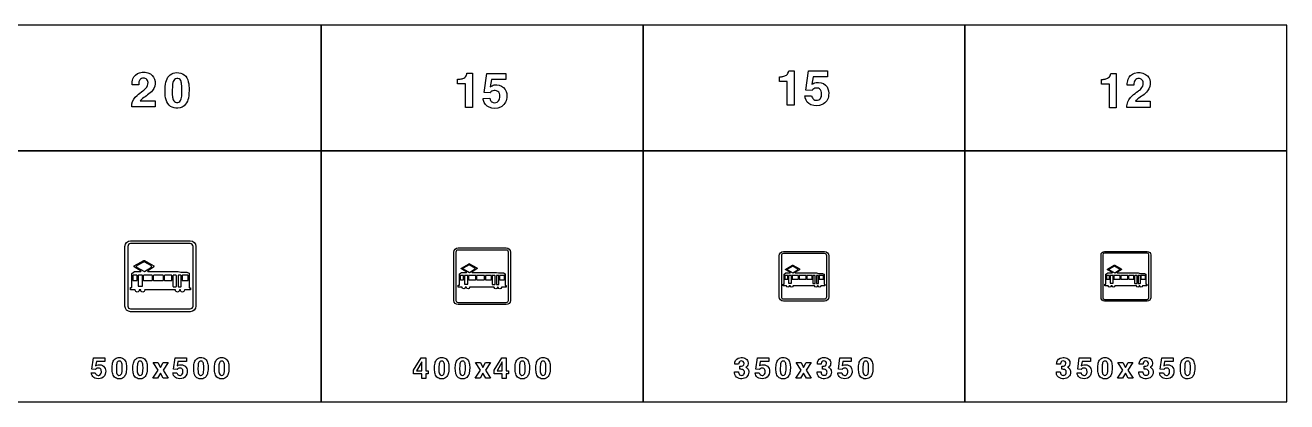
# Model space of a CAD drawing. Extents: x 0 to 18160, y 0 to 2655.
# Drawn here: x 9262 to 18160, y 0 to 2655 of the extents above; entities that cross this region are included whole.
import ezdxf

# ---------------------------------------------------------------- set-up
doc = ezdxf.new("R2010")
doc.units = 0
doc.header["$MEASUREMENT"] = 0

msp = doc.modelspace()

# ---------------------------------------------------------------- linework, layer by layer
for points in [[(9080, 1770), (11350, 1770), (11350, 2655), (9080, 2655)], [(11350, 1770), (13620, 1770), (13620, 2655), (11350, 2655)], [(13620, 1770), (15890, 1770), (15890, 2655), (13620, 2655)], [(15890, 1770), (18160, 1770), (18160, 2655), (15890, 2655)], [(9080, 0), (11350, 0), (11350, 1770), (9080, 1770)], [(11350, 0), (13620, 0), (13620, 1770), (11350, 1770)], [(13620, 0), (15890, 0), (15890, 1770), (13620, 1770)], [(15890, 0), (18160, 0), (18160, 1770), (15890, 1770)], [(10198.2, 221.797), (10163.1, 276.346), (10197.9, 276.346), (10216.2, 242.294), (10234.9, 276.346), (10269, 276.346), (10233.5, 222.318), (10270, 166.299), (10235.4, 166.299), (10215.6, 202.389), (10195.2, 166.299), (10161, 166.299)], [(12001, 222.096), (12055.2, 309.963), (12087.1, 309.963), (12087.1, 219.229), (12103.3, 219.229), (12103.3, 196.409), (12087.1, 196.409), (12087.1, 165.058), (12058.6, 165.058), (12058.6, 196.409), (12001, 196.409)], [(12058.6, 280.769), (12022.6, 219.229), (12058.6, 219.229)], [(12472.5, 221.797), (12437.4, 276.346), (12472.2, 276.347), (12490.5, 242.294), (12509.2, 276.347), (12543.3, 276.347), (12507.8, 222.318), (12544.3, 166.299), (12509.7, 166.299), (12489.9, 202.389), (12469.5, 166.299), (12435.3, 166.299)], [(12569, 222.114), (12623.3, 309.981), (12655.1, 309.981), (12655.1, 219.246), (12671.3, 219.246), (12671.3, 196.427), (12655.1, 196.427), (12655.1, 165.076), (12626.6, 165.076), (12626.6, 196.427), (12569, 196.427)], [(12626.6, 280.787), (12590.6, 219.246), (12626.6, 219.246)], [(14734.2, 221.783), (14699.1, 276.333), (14733.9, 276.333), (14752.1, 242.281), (14770.8, 276.333), (14805, 276.333), (14769.4, 222.304), (14806, 166.285), (14771.4, 166.285), (14751.6, 202.375), (14731.2, 166.285), (14697, 166.285)], [(17004.2, 221.783), (16969.1, 276.333), (17003.9, 276.333), (17022.1, 242.281), (17040.8, 276.333), (17075, 276.333), (17039.4, 222.304), (17076, 166.285), (17041.4, 166.285), (17021.6, 202.375), (17001.2, 166.285), (16967, 166.285)]]:
    msp.add_lwpolyline(points, close=True)
for points in [[(10012.9, 2078.85, -0.0640343), (10014.2, 2099.78, -0.161687), (10050, 2160.33, -0.0283718), (10091.8, 2192.71, 0.0545111), (10112.7, 2210.64, 0.192461), (10127.7, 2250.18, 0.234238), (10114.1, 2276.56, 0.196223), (10088.8, 2281.34, 0.252425), (10066.8, 2264.16, 0.0856617), (10062.7, 2247.14, 0.0202329), (10062, 2235.45), (10015.3, 2235.45, -0.0983795), (10021.4, 2276.76, -0.245047), (10067.6, 2319.89, -0.207102), (10144.5, 2311.55, -0.233443), (10177, 2259.22, -0.20961), (10158.8, 2195.04, -0.0785124), (10124.9, 2163.57, 0.0107372), (10089.1, 2137.78, 0.0665092), (10073.2, 2121.74), (10177.7, 2121.74), (10177.7, 2078.85)], [(10247.9, 2191.49, -0.0563084), (10253.9, 2254.32, -0.130301), (10276.1, 2298.12, -0.174843), (10317.9, 2319.53, -0.147552), (10371, 2312.9, -0.192146), (10407.8, 2269.73, -0.0833996), (10417.1, 2212.7, -0.0545507), (10412.1, 2141.92, -0.116773), (10393, 2097.85, -0.221099), (10338.1, 2070.16, -0.162564), (10286.7, 2082.68, -0.174743), (10255.4, 2128.1, -0.0640867), (10247.9, 2186.79)], [(12310.9, 2274.45), (12324.1, 2274.45, 0.0261527), (12330.1, 2275.12, 0.0824327), (12354.9, 2282.34, 0.211118), (12374.9, 2306.08, 0.0230957), (12377.6, 2315.99), (12415.7, 2315.99), (12415.7, 2074.01), (12367.1, 2074.01), (12367.1, 2241.03), (12310.9, 2241.03)], [(12491, 2139), (12538, 2140.78, 0.0452719), (12544.4, 2124.55, 0.0567733), (12549.1, 2117.67, 0.070207), (12553.5, 2114.2, 0.264984), (12589.6, 2112.3, 0.20748), (12607, 2135.41, 0.147389), (12605.8, 2173.44, 0.308532), (12576.4, 2194.85, 0.215743), (12546.7, 2184.62, 0.028781), (12541.3, 2178.38), (12498.7, 2180.39), (12516.5, 2315.07), (12650.5, 2315.07), (12650.5, 2273.2), (12550.1, 2273.2), (12541.1, 2221.19, -0.0211252), (12554.1, 2228.73, -0.121371), (12587.4, 2234.58, -0.244671), (12647.2, 2202.63, -0.173069), (12658.8, 2143.5, -0.256779), (12613.6, 2077.51, -0.199585), (12534, 2076.44, -0.245625), (12493.7, 2125.34, -0.0170062)], [(14580.9, 2291.94), (14594.1, 2291.94, 0.0261527), (14600.1, 2292.61, 0.0824327), (14624.9, 2299.84, 0.211118), (14644.9, 2323.58, 0.0230957), (14647.6, 2333.49), (14685.7, 2333.49), (14685.7, 2091.51), (14637.1, 2091.51), (14637.1, 2258.53), (14580.9, 2258.53)], [(14761, 2156.5), (14808, 2158.28, 0.0452719), (14814.4, 2142.04, 0.0567733), (14819.1, 2135.17, 0.070207), (14823.5, 2131.7, 0.264984), (14859.6, 2129.8, 0.20748), (14877, 2152.9, 0.147389), (14875.8, 2190.94, 0.308532), (14846.4, 2212.34, 0.215743), (14816.7, 2202.11, 0.028781), (14811.3, 2195.87), (14768.7, 2197.89), (14786.5, 2332.56), (14920.5, 2332.56), (14920.5, 2290.7), (14820.1, 2290.7), (14811.1, 2238.69, -0.0211252), (14824, 2246.23, -0.121371), (14857.4, 2252.07, -0.244671), (14917.2, 2220.12, -0.173069), (14928.7, 2161, -0.256779), (14883.6, 2095.01, -0.199585), (14804, 2093.94, -0.245625), (14763.7, 2142.83, -0.0170062)], [(16852.4, 2273.43), (16865.5, 2273.43, 0.0261527), (16871.5, 2274.1, 0.0824327), (16896.4, 2281.32, 0.211118), (16916.4, 2305.06, 0.0230957), (16919, 2314.97), (16957.1, 2314.97), (16957.1, 2072.99), (16908.5, 2072.99), (16908.5, 2240.01), (16852.4, 2240.01)], [(17032.5, 2075.98, -0.0640343), (17033.8, 2096.92, -0.161687), (17069.6, 2157.46, -0.0283718), (17111.4, 2189.85, 0.0545111), (17132.3, 2207.78, 0.192461), (17147.3, 2247.31, 0.234238), (17133.7, 2273.69, 0.196223), (17108.4, 2278.47, 0.252425), (17086.4, 2261.29, 0.0856617), (17082.3, 2244.27, 0.0202329), (17081.6, 2232.58), (17034.9, 2232.58, -0.0983795), (17041, 2273.89, -0.245047), (17087.1, 2317.02, -0.207102), (17164.1, 2308.69, -0.233443), (17196.6, 2256.36, -0.20961), (17178.4, 2192.18, -0.0785124), (17144.5, 2160.7, 0.0107372), (17108.7, 2134.91, 0.0665092), (17092.8, 2118.88), (17197.3, 2118.88), (17197.3, 2075.98)], [(10299.2, 2160.96, 0.0124589), (10299.8, 2154.64, 0.0668192), (10305.4, 2129.25, 0.615362), (10356.3, 2123.64, 0.0726881), (10361.7, 2136.67, 0.0588562), (10366.4, 2173.95, 0.0389037), (10364.8, 2240.94, 0.084671), (10358.2, 2264.28, 0.156013), (10346.8, 2276.44, 0.143208), (10331, 2279.4, 0.172584), (10315.3, 2273.2, 0.132565), (10305.3, 2257.64, 0.0498315), (10300.8, 2235.92, 0.0368731)], [(10005, 634.997, -0.414213), (9965, 674.997), (9965, 1095, -0.414213), (10005, 1135), (10425, 1135, -0.414213), (10465, 1095), (10465, 674.997, -0.414213), (10425, 634.997)], [(10005, 654.997), (10425, 654.997, 0.414213), (10445, 674.997), (10445, 1095, 0.414213), (10425, 1115), (10005, 1115, 0.414213), (9985, 1095), (9985, 674.997, 0.414213)], [(12315, 684.997, -0.414213), (12285, 714.997), (12285, 1055, -0.414213), (12315, 1085), (12655, 1085, -0.414213), (12685, 1055), (12685, 714.997, -0.414213), (12655, 684.997)], [(12315, 699.997), (12655, 699.997, 0.414213), (12670, 714.997), (12670, 1055, 0.414213), (12655, 1070), (12315, 1070, 0.414213), (12300, 1055), (12300, 714.997, 0.414213)], [(10079.5, 921.659), (10031, 950.304, -0.5774), (10031.1, 957.589), (10099, 995.875, -0.265791), (10103.1, 995.875), (10168.1, 958.019, -0.560319), (10168.2, 950.732), (10123.2, 921.944), (10126, 919.018), (10339.7, 919.018), (10359.6, 913.733), (10402.2, 913.733), (10417.8, 907.589), (10417.8, 804.162), (10426.2, 804.162), (10426.2, 789.018), (10384, 789.018, -0.0302898), (10384.1, 787.304, -1), (10356.3, 787.304, -0.0302898), (10356.5, 789.018), (10349.2, 789.018, -0.0302898), (10349.3, 787.304, -1), (10321.6, 787.304, -0.0302898), (10321.7, 789.018), (10104, 789.018, -0.0302898), (10104.1, 787.304, -1), (10076.3, 787.304, -0.0302898), (10076.5, 789.018), (10065.6, 789.018, -0.0302898), (10065.6, 787.304, -1), (10038.1, 787.304, -0.0302898), (10038.2, 789.018), (10003.7, 789.018), (10003.7, 805.732), (10014, 805.732), (10014, 905.162), (10032.6, 919.018), (10076.8, 919.018)], [(10047.5, 949.732), (10103.3, 919.162), (10151.3, 950.018, 0.560241), (10151.1, 957.304), (10101, 986.447), (10047.5, 957.304, 0.592499)], [(14610, 709.997, -0.414213), (14580, 739.997), (14580, 1030, -0.414213), (14610, 1060), (14900, 1060, -0.414213), (14930, 1030), (14930, 739.997, -0.414213), (14900, 709.997)], [(14610, 724.997), (14900, 724.997, 0.414213), (14915, 739.997), (14915, 1030, 0.414213), (14900, 1045), (14610, 1045, 0.414213), (14595, 1030), (14595, 739.997, 0.414213)], [(16874, 709.997, -0.414213), (16850, 733.997), (16850, 1036, -0.414213), (16874, 1060), (17176, 1060, -0.414213), (17200, 1036), (17200, 733.997, -0.414213), (17176, 709.997)], [(16874, 721.997), (17176, 721.997, 0.414213), (17188, 733.997), (17188, 1036, 0.414213), (17176, 1048), (16874, 1048, 0.414213), (16862, 1036), (16862, 733.997, 0.414213)], [(10023.3, 891.903, 0.413727), (10020.5, 889.048), (10020.5, 857.743, 0.413683), (10023.3, 854.888), (10048.6, 854.888, 0.413707), (10051.5, 857.743), (10051.5, 889.048, 0.413703), (10048.6, 891.903)], [(10060.6, 891.903, 0.413704), (10057.7, 889.048), (10057.7, 817.634, 0.41367), (10060.6, 814.779), (10085.6, 814.779, 0.413694), (10088.5, 817.634), (10088.5, 889.048, 0.41368), (10085.6, 891.903)], [(10094.5, 857.743, 0.413699), (10097.3, 854.888), (10156, 854.888, 0.413667), (10158.8, 857.743), (10158.8, 889.048, 0.413687), (10156, 891.903), (10097.3, 891.903, 0.413679), (10094.5, 889.048)], [(10165.1, 857.743, 0.413696), (10168, 854.888), (10233.6, 854.888, 0.413665), (10236.5, 857.743), (10236.5, 889.048, 0.413685), (10233.6, 891.903), (10168, 891.903, 0.413676), (10165.1, 889.048)], [(10242.6, 857.743, 0.413704), (10245.5, 854.888), (10294, 854.888, 0.413669), (10296.8, 857.743), (10296.8, 889.048, 0.41369), (10294, 891.903), (10245.5, 891.903, 0.413684), (10242.6, 889.048)], [(10325.2, 811.435, 0.413688), (10328.1, 814.289), (10328.1, 889.048, 0.413706), (10325.2, 891.903), (10306.2, 891.903, 0.413678), (10303.3, 889.048), (10303.3, 814.289, 0.413716), (10306.2, 811.435)], [(10358.5, 811.435, 0.413694), (10361.3, 814.289), (10361.3, 889.048, 0.413717), (10358.5, 891.903), (10342.7, 891.903, 0.413685), (10339.8, 889.048), (10339.8, 814.289, 0.413726), (10342.7, 811.435)], [(10370.5, 891.903, 0.413711), (10367.6, 889.048), (10367.6, 857.743, 0.413691), (10370.5, 854.888), (10408.6, 854.888, 0.413694), (10411.5, 857.743), (10411.5, 889.048, 0.413674), (10408.6, 891.903)], [(12376.6, 914.348), (12337.7, 937.264, -0.5774), (12337.8, 943.092), (12392.1, 973.721, -0.265791), (12395.4, 973.721), (12447.4, 943.436, -0.560319), (12447.5, 937.606), (12411.6, 914.576), (12413.7, 912.235), (12584.8, 912.235), (12600.7, 908.007), (12634.7, 908.007), (12647.3, 903.092), (12647.3, 820.35), (12653.9, 820.35), (12653.9, 808.235), (12620.2, 808.235, -0.0302898), (12620.2, 806.864, -1), (12598.1, 806.864, -0.0302898), (12598.2, 808.235), (12592.3, 808.235, -0.0302898), (12592.5, 806.864, -1), (12570.3, 806.864, -0.0302898), (12570.4, 808.235), (12396.1, 808.235, -0.0302898), (12396.2, 806.864, -1), (12374.1, 806.864, -0.0302898), (12374.2, 808.235), (12365.5, 808.235, -0.0302898), (12365.5, 806.864, -1), (12343.4, 806.864, -0.0302898), (12343.5, 808.235), (12316, 808.235), (12316, 821.606), (12324.1, 821.606), (12324.1, 901.15), (12339.1, 912.235), (12374.4, 912.235)], [(12331.7, 890.543, 0.413727), (12329.4, 888.259), (12329.4, 863.215, 0.413683), (12331.7, 860.931), (12351.9, 860.931, 0.413707), (12354.1, 863.215), (12354.1, 888.259, 0.413703), (12351.9, 890.543)], [(12351, 936.806), (12395.7, 912.35), (12434.1, 937.035, 0.560241), (12433.8, 942.864), (12393.7, 966.178), (12351, 942.864, 0.592499)], [(12361.5, 890.543, 0.413704), (12359.2, 888.259), (12359.2, 831.128, 0.41367), (12361.5, 828.844), (12381.5, 828.844, 0.413694), (12383.8, 831.128), (12383.8, 888.259, 0.41368), (12381.5, 890.543)], [(12388.6, 863.215, 0.413699), (12390.9, 860.931), (12437.8, 860.931, 0.413667), (12440.1, 863.215), (12440.1, 888.259, 0.413687), (12437.8, 890.543), (12390.9, 890.543, 0.413679), (12388.6, 888.259)], [(12445.1, 863.215, 0.413696), (12447.4, 860.931), (12499.9, 860.931, 0.413665), (12502.2, 863.215), (12502.2, 888.259, 0.413685), (12499.9, 890.543), (12447.4, 890.543, 0.413676), (12445.1, 888.259)], [(12507, 863.215, 0.413704), (12509.3, 860.931), (12548.2, 860.931, 0.413669), (12550.4, 863.215), (12550.4, 888.259, 0.41369), (12548.2, 890.543), (12509.3, 890.543, 0.413684), (12507, 888.259)], [(12573.2, 826.169, 0.413688), (12575.5, 828.452), (12575.5, 888.259, 0.413706), (12573.2, 890.543), (12557.9, 890.543, 0.413678), (12555.7, 888.259), (12555.7, 828.452, 0.413716), (12557.9, 826.169)], [(12599.8, 826.169, 0.413694), (12602.1, 828.452), (12602.1, 888.259, 0.413717), (12599.8, 890.543), (12587.1, 890.543, 0.413685), (12584.8, 888.259), (12584.8, 828.452, 0.413726), (12587.1, 826.169)], [(12609.3, 890.543, 0.413711), (12607.1, 888.259), (12607.1, 863.215, 0.413691), (12609.3, 860.931), (12639.8, 860.931, 0.413694), (12642.1, 863.215), (12642.1, 888.259, 0.413674), (12639.8, 890.543)], [(14660.2, 910.702), (14626.1, 930.754, -0.5774), (14626.2, 935.853), (14673.7, 962.654, -0.265791), (14676.6, 962.654), (14722.1, 936.154, -0.560319), (14722.2, 931.053), (14690.8, 910.902), (14692.7, 908.853), (14842.3, 908.853), (14856.2, 905.154), (14886, 905.154), (14897, 900.853), (14897, 828.454), (14902.8, 828.454), (14902.8, 817.853), (14873.3, 817.853, -0.0302898), (14873.3, 816.654, -1), (14853.9, 816.654, -0.0302898), (14854, 817.853), (14848.9, 817.853, -0.0302898), (14849, 816.654, -1), (14829.6, 816.654, -0.0302898), (14829.7, 817.853), (14677.2, 817.853, -0.0302898), (14677.3, 816.654, -1), (14657.9, 816.654, -0.0302898), (14658, 817.853), (14650.4, 817.853, -0.0302898), (14650.4, 816.654, -1), (14631.1, 816.654, -0.0302898), (14631.2, 817.853), (14607.1, 817.853), (14607.1, 829.553), (14614.2, 829.553), (14614.2, 899.154), (14627.3, 908.853), (14658.3, 908.853)], [(14620.9, 889.873, 0.413727), (14618.9, 887.875), (14618.9, 865.961, 0.413683), (14620.9, 863.963), (14638.5, 863.963, 0.413707), (14640.5, 865.961), (14640.5, 887.875, 0.413703), (14638.5, 889.873)], [(14637.7, 930.353), (14676.8, 908.954), (14710.4, 930.553, 0.560241), (14710.2, 935.654), (14675.1, 956.053), (14637.7, 935.654, 0.592499)], [(14646.9, 889.873, 0.413704), (14644.9, 887.875), (14644.9, 837.884, 0.41367), (14646.9, 835.886), (14664.4, 835.886, 0.413694), (14666.4, 837.884), (14666.4, 887.875, 0.41368), (14664.4, 889.873)], [(14670.7, 865.961, 0.413699), (14672.7, 863.963), (14713.7, 863.963, 0.413667), (14715.7, 865.961), (14715.7, 887.875, 0.413687), (14713.7, 889.873), (14672.7, 889.873, 0.413679), (14670.7, 887.875)], [(14720.1, 865.961, 0.413696), (14722.1, 863.963), (14768.1, 863.963, 0.413665), (14770.1, 865.961), (14770.1, 887.875, 0.413685), (14768.1, 889.873), (14722.1, 889.873, 0.413676), (14720.1, 887.875)], [(14774.3, 865.961, 0.413704), (14776.3, 863.963), (14810.3, 863.963, 0.413669), (14812.3, 865.961), (14812.3, 887.875, 0.41369), (14810.3, 889.873), (14776.3, 889.873, 0.413684), (14774.3, 887.875)], [(14832.2, 833.546, 0.413688), (14834.2, 835.544), (14834.2, 887.875, 0.413706), (14832.2, 889.873), (14818.9, 889.873, 0.413678), (14816.9, 887.875), (14816.9, 835.544, 0.413716), (14818.9, 833.546)], [(14855.4, 833.546, 0.413694), (14857.4, 835.544), (14857.4, 887.875, 0.413717), (14855.4, 889.873), (14844.4, 889.873, 0.413685), (14842.4, 887.875), (14842.4, 835.544, 0.413726), (14844.4, 833.546)], [(14863.8, 889.873, 0.413711), (14861.8, 887.875), (14861.8, 865.961, 0.413691), (14863.8, 863.963), (14890.5, 863.963, 0.413694), (14892.5, 865.961), (14892.5, 887.875, 0.413674), (14890.5, 889.873)], [(16930.2, 910.702), (16896.1, 930.754, -0.5774), (16896.2, 935.853), (16943.7, 962.654, -0.265791), (16946.6, 962.654), (16992.1, 936.154, -0.560319), (16992.2, 931.053), (16960.8, 910.902), (16962.7, 908.853), (17112.3, 908.853), (17126.2, 905.154), (17156, 905.154), (17167, 900.853), (17167, 828.454), (17172.8, 828.454), (17172.8, 817.853), (17143.3, 817.853, -0.0302898), (17143.3, 816.654, -1), (17123.9, 816.654, -0.0302898), (17124, 817.853), (17118.9, 817.853, -0.0302898), (17119, 816.654, -1), (17099.6, 816.654, -0.0302898), (17099.7, 817.853), (16947.2, 817.853, -0.0302898), (16947.3, 816.654, -1), (16927.9, 816.654, -0.0302898), (16928, 817.853), (16920.4, 817.853, -0.0302898), (16920.4, 816.654, -1), (16901.1, 816.654, -0.0302898), (16901.2, 817.853), (16877.1, 817.853), (16877.1, 829.553), (16884.2, 829.553), (16884.2, 899.154), (16897.3, 908.853), (16928.3, 908.853)], [(16890.9, 889.873, 0.413727), (16888.9, 887.875), (16888.9, 865.961, 0.413683), (16890.9, 863.963), (16908.5, 863.963, 0.413707), (16910.5, 865.961), (16910.5, 887.875, 0.413703), (16908.5, 889.873)], [(16907.7, 930.353), (16946.8, 908.954), (16980.4, 930.553, 0.560241), (16980.2, 935.654), (16945.1, 956.053), (16907.7, 935.654, 0.592499)], [(16916.9, 889.873, 0.413704), (16914.9, 887.875), (16914.9, 837.884, 0.41367), (16916.9, 835.886), (16934.4, 835.886, 0.413694), (16936.4, 837.884), (16936.4, 887.875, 0.41368), (16934.4, 889.873)], [(16940.7, 865.961, 0.413699), (16942.7, 863.963), (16983.7, 863.963, 0.413667), (16985.7, 865.961), (16985.7, 887.875, 0.413687), (16983.7, 889.873), (16942.7, 889.873, 0.413679), (16940.7, 887.875)], [(16990.1, 865.961, 0.413696), (16992.1, 863.963), (17038.1, 863.963, 0.413665), (17040.1, 865.961), (17040.1, 887.875, 0.413685), (17038.1, 889.873), (16992.1, 889.873, 0.413676), (16990.1, 887.875)], [(17044.3, 865.961, 0.413704), (17046.3, 863.963), (17080.3, 863.963, 0.413669), (17082.3, 865.961), (17082.3, 887.875, 0.41369), (17080.3, 889.873), (17046.3, 889.873, 0.413684), (17044.3, 887.875)], [(17102.2, 833.546, 0.413688), (17104.2, 835.544), (17104.2, 887.875, 0.413706), (17102.2, 889.873), (17088.9, 889.873, 0.413678), (17086.9, 887.875), (17086.9, 835.544, 0.413716), (17088.9, 833.546)], [(17125.4, 833.546, 0.413694), (17127.4, 835.544), (17127.4, 887.875, 0.413717), (17125.4, 889.873), (17114.4, 889.873, 0.413685), (17112.4, 887.875), (17112.4, 835.544, 0.413726), (17114.4, 833.546)], [(17133.8, 889.873, 0.413711), (17131.8, 887.875), (17131.8, 865.961, 0.413691), (17133.8, 863.963), (17160.5, 863.963, 0.413694), (17162.5, 865.961), (17162.5, 887.875, 0.413674), (17160.5, 889.873)], [(9727.75, 203.882), (9755.92, 204.948, 0.0452719), (9759.76, 195.209, 0.0567733), (9762.6, 191.086, 0.070207), (9765.26, 189, 0.264984), (9786.87, 187.863, 0.20748), (9797.32, 201.725, 0.147389), (9796.63, 224.545, 0.308532), (9779, 237.389, 0.215743), (9761.13, 231.251, 0.028781), (9757.91, 227.507), (9732.34, 228.716), (9743.03, 309.521), (9823.46, 309.521), (9823.46, 284.403), (9763.2, 284.403), (9757.82, 253.195, -0.0211252), (9765.57, 257.721, -0.121371), (9785.57, 261.228, -0.244671), (9821.44, 242.057, -0.173069), (9828.39, 206.583, -0.256779), (9801.28, 166.986, -0.199585), (9753.55, 166.346, -0.245625), (9729.38, 195.683, -0.0170062)], [(9874.18, 234.284, -0.0563084), (9877.8, 271.986, -0.130301), (9891.12, 298.265, -0.174843), (9916.22, 311.109, -0.147552), (9948.09, 307.128, -0.192146), (9970.17, 281.227, -0.0833996), (9975.72, 247.009, -0.0545507), (9972.71, 204.545, -0.116773), (9961.26, 178.099, -0.221099), (9928.35, 161.488, -0.162564), (9897.47, 169, -0.174743), (9878.7, 196.251, -0.0640867), (9874.23, 231.464)], [(9905.01, 215.967, 0.0124589), (9905.32, 212.175, 0.0668192), (9908.68, 196.938, 0.615362), (9939.23, 193.573, 0.0726881), (9942.5, 201.393, 0.0588562), (9945.32, 223.763, 0.0389037), (9944.34, 263.953, 0.084671), (9940.39, 277.957, 0.156013), (9933.51, 285.256, 0.143208), (9924.08, 287.033, 0.172584), (9914.63, 283.313, 0.132565), (9908.66, 273.976, 0.0498315), (9905.93, 260.943, 0.0368731)], [(10020.9, 234.284, -0.0563084), (10024.6, 271.986, -0.130301), (10037.9, 298.265, -0.174843), (10063, 311.109, -0.147552), (10094.8, 307.128, -0.192146), (10116.9, 281.227, -0.0833996), (10122.5, 247.009, -0.0545507), (10119.5, 204.545, -0.116773), (10108, 178.1, -0.221099), (10075.1, 161.488, -0.162564), (10044.2, 169, -0.174743), (10025.5, 196.251, -0.0640867), (10021, 231.464)], [(10051.8, 215.967, 0.0124589), (10052.1, 212.175, 0.0668192), (10055.4, 196.938, 0.615362), (10086, 193.573, 0.0726881), (10089.2, 201.393, 0.0588562), (10092.1, 223.763, 0.0389037), (10091.1, 263.953, 0.084671), (10087.1, 277.957, 0.156013), (10080.3, 285.256, 0.143208), (10070.8, 287.033, 0.172584), (10061.4, 283.313, 0.132565), (10055.4, 273.976, 0.0498315), (10052.7, 260.943, 0.0368731)], [(10303.3, 203.891), (10331.5, 204.957, 0.0452719), (10335.3, 195.218, 0.0567733), (10338.2, 191.095, 0.070207), (10340.8, 189.009, 0.264984), (10362.4, 187.872, 0.20748), (10372.9, 201.734, 0.147389), (10372.2, 224.554, 0.308532), (10354.6, 237.398, 0.215743), (10336.7, 231.26, 0.028781), (10333.5, 227.516), (10307.9, 228.725), (10318.6, 309.531), (10399, 309.531), (10399, 284.412), (10338.8, 284.412), (10333.4, 253.204, -0.0211252), (10341.1, 257.73, -0.121371), (10361.1, 261.237, -0.244671), (10397, 242.066, -0.173069), (10404, 206.592, -0.256779), (10376.8, 166.995, -0.199585), (10329.1, 166.355, -0.245625), (10304.9, 195.692, -0.0170062)], [(10449.7, 234.285, -0.0563084), (10453.4, 271.986, -0.130301), (10466.7, 298.266, -0.174843), (10491.8, 311.109, -0.147552), (10523.7, 307.128, -0.192146), (10545.7, 281.228, -0.0833996), (10551.3, 247.01, -0.0545507), (10548.3, 204.545, -0.116773), (10536.8, 178.1, -0.221099), (10503.9, 161.488, -0.162564), (10473, 169, -0.174743), (10454.3, 196.251, -0.0640867), (10449.8, 231.465)], [(10480.6, 215.967, 0.0124589), (10480.9, 212.175, 0.0668192), (10484.2, 196.939, 0.615362), (10514.8, 193.574, 0.0726881), (10518.1, 201.394, 0.0588562), (10520.9, 223.763, 0.0389037), (10519.9, 263.953, 0.084671), (10516, 277.957, 0.156013), (10509.1, 285.256, 0.143208), (10499.7, 287.033, 0.172584), (10490.2, 283.313, 0.132565), (10484.2, 273.976, 0.0498315), (10481.5, 260.943, 0.0368731)], [(10596.5, 234.275, -0.0563084), (10600.1, 271.977, -0.130301), (10613.4, 298.256, -0.174843), (10638.5, 311.1, -0.147552), (10670.4, 307.119, -0.192146), (10692.5, 281.218, -0.0833996), (10698, 247, -0.0545507), (10695, 204.536, -0.116773), (10683.6, 178.09, -0.221099), (10650.7, 161.479, -0.162564), (10619.8, 168.991, -0.174743), (10601, 196.242, -0.0640867), (10596.5, 231.455)], [(10627.3, 215.958, 0.0124589), (10627.6, 212.166, 0.0668192), (10631, 196.929, 0.615362), (10661.5, 193.564, 0.0726881), (10664.8, 201.384, 0.0588562), (10667.6, 223.754, 0.0389037), (10666.7, 263.943, 0.084671), (10662.7, 277.948, 0.156013), (10655.8, 285.247, 0.143208), (10646.4, 287.024, 0.172584), (10636.9, 283.304, 0.132565), (10631, 273.967, 0.0498315), (10628.2, 260.934, 0.0368731)], [(12148.5, 234.285, -0.0563084), (12152.1, 271.986, -0.130301), (12165.4, 298.266, -0.174843), (12190.5, 311.109, -0.147552), (12222.4, 307.128, -0.192146), (12244.5, 281.228, -0.0833996), (12250, 247.01, -0.0545507), (12247, 204.546, -0.116773), (12235.6, 178.1, -0.221099), (12202.7, 161.489, -0.162564), (12171.8, 169.001, -0.174743), (12153, 196.252, -0.0640867), (12148.5, 231.465)], [(12179.3, 215.967, 0.0124589), (12179.6, 212.176, 0.0668192), (12183, 196.939, 0.615362), (12213.5, 193.574, 0.0726881), (12216.8, 201.394, 0.0588562), (12219.6, 223.764, 0.0389037), (12218.6, 263.953, 0.084671), (12214.7, 277.958, 0.156013), (12207.8, 285.256, 0.143208), (12198.4, 287.034, 0.172584), (12188.9, 283.313, 0.132565), (12183, 273.977, 0.0498315), (12180.2, 260.944, 0.0368731)], [(12295.2, 234.285, -0.0563084), (12298.9, 271.986, -0.130301), (12312.2, 298.266, -0.174843), (12337.3, 311.109, -0.147552), (12369.1, 307.128, -0.192146), (12391.2, 281.228, -0.0833996), (12396.8, 247.01, -0.0545507), (12393.8, 204.546, -0.116773), (12382.3, 178.1, -0.221099), (12349.4, 161.489, -0.162564), (12318.5, 169.001, -0.174743), (12299.8, 196.252, -0.0640867), (12295.3, 231.465)], [(12326.1, 215.967, 0.0124589), (12326.4, 212.176, 0.0668192), (12329.7, 196.939, 0.615362), (12360.3, 193.574, 0.0726881), (12363.5, 201.394, 0.0588562), (12366.4, 223.764, 0.0389037), (12365.4, 263.953, 0.084671), (12361.4, 277.958, 0.156013), (12354.6, 285.256, 0.143208), (12345.1, 287.034, 0.172584), (12335.7, 283.313, 0.132565), (12329.7, 273.977, 0.0498315), (12327, 260.944, 0.0368731)], [(12716.5, 234.285, -0.0563084), (12720.1, 271.986, -0.130301), (12733.4, 298.266, -0.174843), (12758.5, 311.109, -0.147552), (12790.4, 307.128, -0.192146), (12812.5, 281.228, -0.0833996), (12818, 247.01, -0.0545507), (12815, 204.545, -0.116773), (12803.6, 178.1, -0.221099), (12770.7, 161.489, -0.162564), (12739.8, 169, -0.174743), (12721, 196.252, -0.0640867), (12716.5, 231.465)], [(12747.3, 215.967, 0.0124589), (12747.6, 212.176, 0.0668192), (12751, 196.939, 0.615362), (12781.5, 193.574, 0.0726881), (12784.8, 201.394, 0.0588562), (12787.6, 223.763, 0.0389037), (12786.7, 263.953, 0.084671), (12782.7, 277.958, 0.156013), (12775.8, 285.256, 0.143208), (12766.4, 287.033, 0.172584), (12757, 283.313, 0.132565), (12751, 273.977, 0.0498315), (12748.3, 260.943, 0.0368731)], [(12863.2, 234.275, -0.0563084), (12866.9, 271.977, -0.130301), (12880.2, 298.256, -0.174843), (12905.3, 311.1, -0.147552), (12937.2, 307.119, -0.192146), (12959.2, 281.219, -0.0833996), (12964.8, 247.001, -0.0545507), (12961.8, 204.536, -0.116773), (12950.3, 178.091, -0.221099), (12917.4, 161.479, -0.162564), (12886.5, 168.991, -0.174743), (12867.8, 196.242, -0.0640867), (12863.3, 231.456)], [(12894.1, 215.958, 0.0124589), (12894.4, 212.166, 0.0668192), (12897.7, 196.93, 0.615362), (12928.3, 193.565, 0.0726881), (12931.6, 201.385, 0.0588562), (12934.4, 223.754, 0.0389037), (12933.4, 263.944, 0.084671), (12929.5, 277.948, 0.156013), (12922.6, 285.247, 0.143208), (12913.2, 287.024, 0.172584), (12903.7, 283.304, 0.132565), (12897.7, 273.967, 0.0498315), (12895, 260.934, 0.0368731)], [(14264.9, 210.618), (14292.7, 210.618, 0.0411845), (14294, 201.495, 0.335066), (14312.3, 186.329, 0.276505), (14331.4, 195.05, 0.158203), (14334.8, 207.49, 0.0878221), (14333, 217.04, 0.217575), (14321.9, 227.158, 0.0882727), (14309.1, 229.031), (14302.7, 229.031), (14302.7, 250.192, 0.0282129), (14314.4, 250.547, 0.50028), (14330.6, 277.846, 0.235001), (14319.5, 286.874, 0.165496), (14304.1, 285.5, 0.220849), (14295.5, 275.571, 0.055705), (14293.8, 264.647), (14266.9, 264.647, -0.0488003), (14268, 278.201, -0.30773), (14302.6, 310.903, -0.146685), (14338.2, 307.348, -0.469869), (14354.2, 251.685, -0.0891152), (14346.9, 244.623), (14344.4, 242.822, -0.0245333), (14351.1, 238.983, -0.202429), (14364.5, 216.969, -0.422325), (14326.8, 163.296, -0.154301), (14288.4, 167.609, -0.287878), (14265, 204.03, -0.0143877)], [(14410.5, 203.85), (14438.6, 204.916, 0.0452719), (14442.5, 195.177, 0.0567733), (14445.3, 191.054, 0.070207), (14448, 188.968, 0.264984), (14469.6, 187.831, 0.20748), (14480, 201.694, 0.147389), (14479.4, 224.513, 0.308532), (14461.7, 237.357, 0.215743), (14443.9, 231.22, 0.028781), (14440.6, 227.476), (14415.1, 228.684), (14425.7, 309.49), (14506.2, 309.49), (14506.2, 284.371), (14445.9, 284.371), (14440.5, 253.163, -0.0211252), (14448.3, 257.689, -0.121371), (14468.3, 261.196, -0.244671), (14504.2, 242.025, -0.173069), (14511.1, 206.551, -0.256779), (14484, 166.954, -0.199585), (14436.3, 166.314, -0.245625), (14412.1, 195.651, -0.0170062)], [(14556.9, 234.262, -0.0563084), (14560.5, 271.963, -0.130301), (14573.8, 298.243, -0.174843), (14598.9, 311.086, -0.147552), (14630.8, 307.106, -0.192146), (14652.9, 281.205, -0.0833996), (14658.4, 246.987, -0.0545507), (14655.4, 204.523, -0.116773), (14644, 178.077, -0.221099), (14611.1, 161.466, -0.162564), (14580.2, 168.978, -0.174743), (14561.4, 196.229, -0.0640867), (14556.9, 231.442)], [(14587.7, 215.944, 0.0124589), (14588, 212.153, 0.0668192), (14591.4, 196.916, 0.615362), (14621.9, 193.551, 0.0726881), (14625.2, 201.371, 0.0588562), (14628, 223.741, 0.0389037), (14627.1, 263.93, 0.084671), (14623.1, 277.935, 0.156013), (14616.2, 285.233, 0.143208), (14606.8, 287.011, 0.172584), (14597.3, 283.29, 0.132565), (14591.4, 273.954, 0.0498315), (14588.7, 260.921, 0.0368731)], [(14847.3, 210.655), (14875.2, 210.655, 0.0411845), (14876.4, 201.531, 0.335066), (14894.7, 186.366, 0.276505), (14913.9, 195.086, 0.158203), (14917.2, 207.527, 0.0878221), (14915.4, 217.076, 0.217575), (14904.3, 227.195, 0.0882727), (14891.6, 229.067), (14885.1, 229.067), (14885.1, 250.228, 0.0282129), (14896.8, 250.584, 0.50028), (14913, 277.882, 0.235001), (14901.9, 286.911, 0.165496), (14886.5, 285.536, 0.220849), (14878, 275.607, 0.055705), (14876.2, 264.683), (14849.4, 264.683, -0.0488003), (14850.4, 278.238, -0.30773), (14885, 310.939, -0.146685), (14920.7, 307.384, -0.469869), (14936.6, 251.721, -0.0891152), (14929.4, 244.659), (14926.8, 242.858, -0.0245333), (14933.5, 239.019, -0.202429), (14946.9, 217.005, -0.422325), (14909.3, 163.332, -0.154301), (14870.8, 167.645, -0.287878), (14847.4, 204.067, -0.0143877)], [(14992.9, 203.886), (15021.1, 204.953, 0.0452719), (15024.9, 195.213, 0.0567733), (15027.8, 191.09, 0.070207), (15030.4, 189.005, 0.264984), (15052, 187.868, 0.20748), (15062.5, 201.73, 0.147389), (15061.8, 224.55, 0.308532), (15044.2, 237.394, 0.215743), (15026.3, 231.256, 0.028781), (15023.1, 227.512), (14997.5, 228.721), (15008.2, 309.526), (15088.6, 309.526), (15088.6, 284.408), (15028.3, 284.408), (15023, 253.199, -0.0211252), (15030.7, 257.725, -0.121371), (15050.7, 261.232, -0.244671), (15086.6, 242.062, -0.173069), (15093.5, 206.588, -0.256779), (15066.4, 166.991, -0.199585), (15018.7, 166.351, -0.245625), (14994.5, 195.687, -0.0170062)], [(15139.3, 234.299, -0.0563084), (15143, 272, -0.130301), (15156.3, 298.28, -0.174843), (15181.4, 311.123, -0.147552), (15213.2, 307.142, -0.192146), (15235.3, 281.242, -0.0833996), (15240.9, 247.024, -0.0545507), (15237.9, 204.559, -0.116773), (15226.4, 178.114, -0.221099), (15193.5, 161.502, -0.162564), (15162.6, 169.014, -0.174743), (15143.9, 196.265, -0.0640867), (15139.4, 231.479)], [(15170.2, 215.981, 0.0124589), (15170.5, 212.19, 0.0668192), (15173.8, 196.953, 0.615362), (15204.4, 193.588, 0.0726881), (15207.6, 201.408, 0.0588562), (15210.5, 223.777, 0.0389037), (15209.5, 263.967, 0.084671), (15205.5, 277.972, 0.156013), (15198.7, 285.27, 0.143208), (15189.2, 287.047, 0.172584), (15179.8, 283.327, 0.132565), (15173.8, 273.991, 0.0498315), (15171.1, 260.957, 0.0368731)], [(16534.9, 210.618), (16562.7, 210.618, 0.0411845), (16564, 201.495, 0.335066), (16582.3, 186.329, 0.276505), (16601.4, 195.05, 0.158203), (16604.8, 207.49, 0.0878221), (16603, 217.04, 0.217575), (16591.9, 227.158, 0.0882727), (16579.1, 229.031), (16572.7, 229.031), (16572.7, 250.192, 0.0282129), (16584.4, 250.547, 0.50028), (16600.6, 277.846, 0.235001), (16589.5, 286.874, 0.165496), (16574.1, 285.5, 0.220849), (16565.5, 275.571, 0.055705), (16563.8, 264.647), (16536.9, 264.647, -0.0488003), (16538, 278.201, -0.30773), (16572.6, 310.903, -0.146685), (16608.2, 307.348, -0.469869), (16624.2, 251.685, -0.0891152), (16616.9, 244.623), (16614.4, 242.822, -0.0245333), (16621.1, 238.983, -0.202429), (16634.5, 216.969, -0.422325), (16596.8, 163.296, -0.154301), (16558.4, 167.609, -0.287878), (16535, 204.03, -0.0143877)], [(16680.5, 203.85), (16708.6, 204.916, 0.0452719), (16712.5, 195.177, 0.0567733), (16715.3, 191.054, 0.070207), (16718, 188.968, 0.264984), (16739.6, 187.831, 0.20748), (16750, 201.694, 0.147389), (16749.4, 224.513, 0.308532), (16731.7, 237.357, 0.215743), (16713.9, 231.22, 0.028781), (16710.6, 227.476), (16685.1, 228.684), (16695.7, 309.49), (16776.2, 309.49), (16776.2, 284.371), (16715.9, 284.371), (16710.5, 253.163, -0.0211252), (16718.3, 257.689, -0.121371), (16738.3, 261.196, -0.244671), (16774.2, 242.025, -0.173069), (16781.1, 206.551, -0.256779), (16754, 166.954, -0.199585), (16706.3, 166.314, -0.245625), (16682.1, 195.651, -0.0170062)], [(16826.9, 234.262, -0.0563084), (16830.5, 271.963, -0.130301), (16843.8, 298.243, -0.174843), (16868.9, 311.086, -0.147552), (16900.8, 307.106, -0.192146), (16922.9, 281.205, -0.0833996), (16928.4, 246.987, -0.0545507), (16925.4, 204.523, -0.116773), (16914, 178.077, -0.221099), (16881.1, 161.466, -0.162564), (16850.2, 168.978, -0.174743), (16831.4, 196.229, -0.0640867), (16826.9, 231.442)], [(16857.7, 215.944, 0.0124589), (16858, 212.153, 0.0668192), (16861.4, 196.916, 0.615362), (16891.9, 193.551, 0.0726881), (16895.2, 201.371, 0.0588562), (16898, 223.741, 0.0389037), (16897.1, 263.93, 0.084671), (16893.1, 277.935, 0.156013), (16886.2, 285.233, 0.143208), (16876.8, 287.011, 0.172584), (16867.3, 283.29, 0.132565), (16861.4, 273.954, 0.0498315), (16858.7, 260.921, 0.0368731)], [(17117.3, 210.655), (17145.2, 210.655, 0.0411845), (17146.4, 201.531, 0.335066), (17164.7, 186.366, 0.276505), (17183.9, 195.086, 0.158203), (17187.2, 207.527, 0.0878221), (17185.4, 217.076, 0.217575), (17174.3, 227.195, 0.0882727), (17161.6, 229.067), (17155.1, 229.067), (17155.1, 250.228, 0.0282129), (17166.8, 250.584, 0.50028), (17183, 277.882, 0.235001), (17171.9, 286.911, 0.165496), (17156.5, 285.536, 0.220849), (17148, 275.607, 0.055705), (17146.3, 264.683), (17119.4, 264.683, -0.0488003), (17120.4, 278.238, -0.30773), (17155, 310.939, -0.146685), (17190.7, 307.384, -0.469869), (17206.6, 251.721, -0.0891152), (17199.4, 244.659), (17196.8, 242.858, -0.0245333), (17203.5, 239.019, -0.202429), (17216.9, 217.005, -0.422325), (17179.3, 163.332, -0.154301), (17140.8, 167.645, -0.287878), (17117.4, 204.067, -0.0143877)], [(17262.9, 203.886), (17291.1, 204.953, 0.0452719), (17294.9, 195.213, 0.0567733), (17297.8, 191.09, 0.070207), (17300.4, 189.005, 0.264984), (17322, 187.868, 0.20748), (17332.5, 201.73, 0.147389), (17331.8, 224.55, 0.308532), (17314.2, 237.394, 0.215743), (17296.3, 231.256, 0.028781), (17293.1, 227.512), (17267.5, 228.721), (17278.2, 309.526), (17358.6, 309.526), (17358.6, 284.408), (17298.3, 284.408), (17293, 253.199, -0.0211252), (17300.7, 257.725, -0.121371), (17320.7, 261.232, -0.244671), (17356.6, 242.062, -0.173069), (17363.5, 206.588, -0.256779), (17336.4, 166.991, -0.199585), (17288.7, 166.351, -0.245625), (17264.5, 195.687, -0.0170062)], [(17409.3, 234.299, -0.0563084), (17413, 272, -0.130301), (17426.3, 298.28, -0.174843), (17451.4, 311.123, -0.147552), (17483.2, 307.142, -0.192146), (17505.3, 281.242, -0.0833996), (17510.9, 247.024, -0.0545507), (17507.9, 204.559, -0.116773), (17496.4, 178.114, -0.221099), (17463.5, 161.502, -0.162564), (17432.6, 169.014, -0.174743), (17413.9, 196.265, -0.0640867), (17409.4, 231.479)], [(17440.2, 215.981, 0.0124589), (17440.5, 212.19, 0.0668192), (17443.8, 196.953, 0.615362), (17474.4, 193.588, 0.0726881), (17477.6, 201.408, 0.0588562), (17480.5, 223.777, 0.0389037), (17479.5, 263.967, 0.084671), (17475.5, 277.972, 0.156013), (17468.7, 285.27, 0.143208), (17459.2, 287.047, 0.172584), (17449.8, 283.327, 0.132565), (17443.8, 273.991, 0.0498315), (17441.1, 260.957, 0.0368731)]]:
    msp.add_lwpolyline(points, format="xyb", close=True)

doc.saveas('drawing.dxf')
